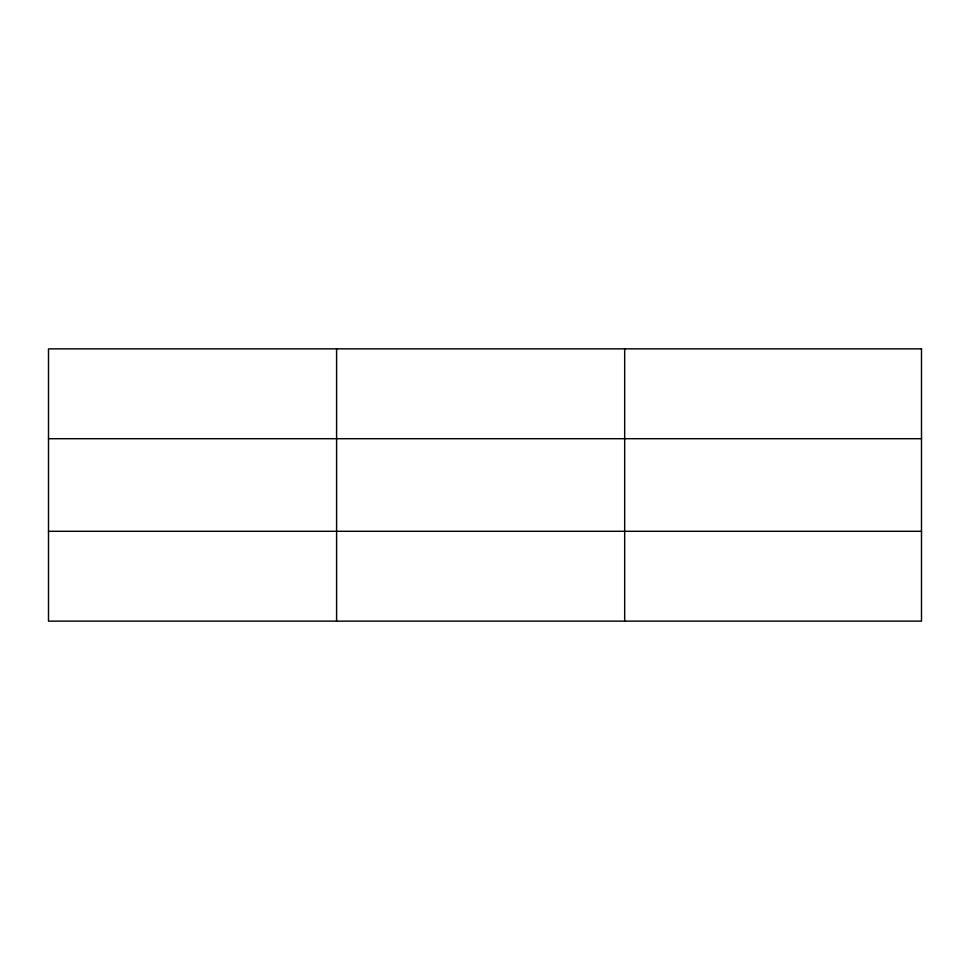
<?xml version="1.0" encoding="UTF-8"?>
<svg xmlns="http://www.w3.org/2000/svg" width="970" height="970" viewBox="0 0 970 970"><rect width="100%" height="100%" fill="white"/><g stroke="black" fill="none" stroke-linecap="round" stroke-linejoin="round"><path stroke-width="1.45" d="M336.59 621.139L336.59 348.861M624.68 621.139L624.68 348.861M48.5 438.707L921.5 438.707M48.5 531.293L921.5 531.293M921.5 348.861L921.5 621.139L48.5 621.139L48.5 348.861L921.5 348.861"/></g></svg>
